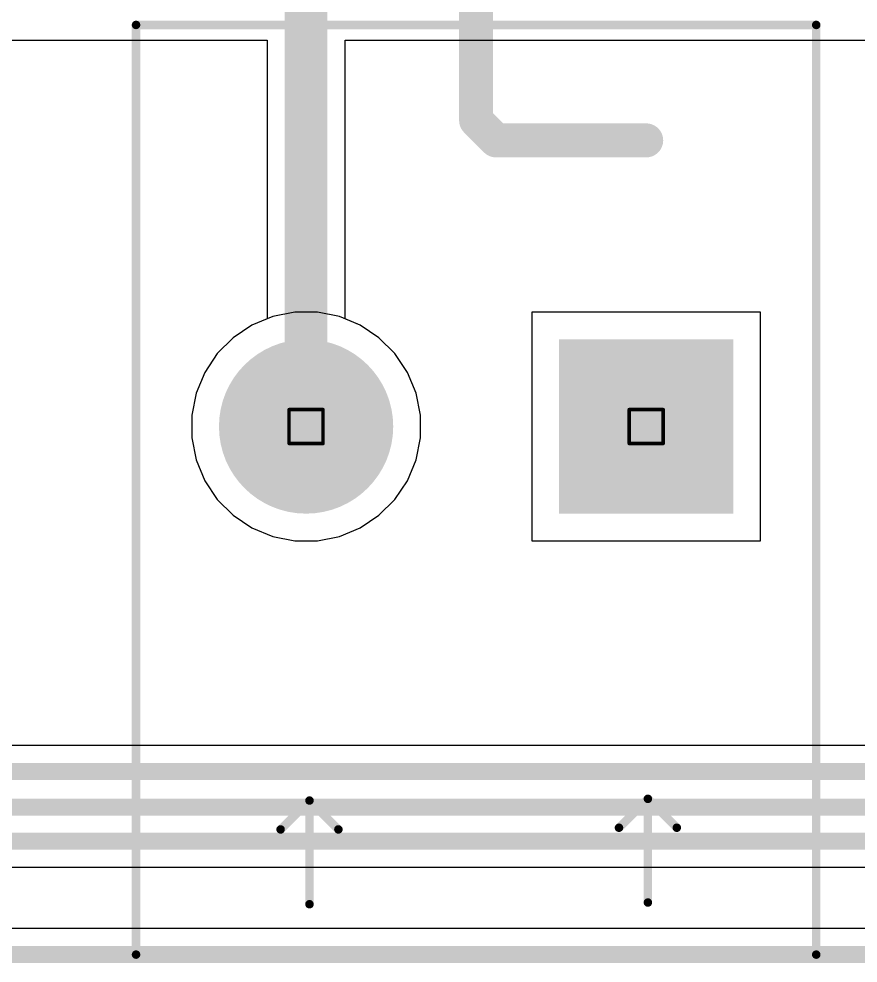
# Model space of a CAD drawing. Header units: inches. Extents: x -25 to 209, y 65 to 158.
# Drawn here: x 28.96 to 41.49, y 65.19 to 79.3 of the extents above; entities that cross this region are included whole.
import ezdxf

# ---------------------------------------------------------------- set-up
doc = ezdxf.new("R2010")
doc.units = ezdxf.units.IN
for name, color, linetype in [('Board Outline', 216, 'Continuous'), ('Bottom Layer', 5, 'Continuous'), ('Bottom Solder', 6, 'Continuous'), ('Drill Drawing', 1, 'Continuous'), ('Multi-Layer', 9, 'Continuous'), ('Pad Holes', 156, 'Continuous'), ('Top Layer', 1, 'Continuous'), ('Top Overlay', 2, 'Continuous'), ('Top Solder', 216, 'Continuous')]:
    doc.layers.add(name, color=color, linetype=linetype)

# ---------------------------------------------------------------- blocks, each defined once
blk = doc.blocks.new('TB008A_508_02BE_5')
at = {"layer": 'Bottom Layer'}
blk.add_hatch(color=5, dxfattribs=at).paths.add_polyline_path([(-3.740000139999999, 1.20000014), (-1.33999986, 1.20000014), (-1.33999986, -1.20000014), (-3.740000139999999, -1.20000014)])
h = blk.add_hatch(color=5, dxfattribs=at)
edge = h.paths.add_edge_path()
edge.add_arc((2.54000254, 0), 1.20000014, 0, 360)
at = {"layer": 'Bottom Solder'}
blk.add_hatch(color=6, dxfattribs=at).paths.add_polyline_path([(-3.84160014, 1.30160014), (-1.23839986, 1.30160014), (-1.23839986, -1.30160014), (-3.84160014, -1.30160014)])
h = blk.add_hatch(color=6, dxfattribs=at)
edge = h.paths.add_edge_path()
edge.add_arc((2.54000254, 0), 1.30160014, 0, 360)
at = {"layer": 'Multi-Layer'}
h = blk.add_hatch(color=9, dxfattribs=at)
edge = h.paths.add_edge_path()
edge.add_arc((2.54000254, 0), 1.20000014, 0, 360)
at = {"layer": 'Pad Holes'}
h = blk.add_hatch(color=7, dxfattribs=at)
edge = h.paths.add_edge_path()
edge.add_arc((-2.54, 0), 0.7999984, 0, 360)
h = blk.add_hatch(color=7, dxfattribs=at)
edge = h.paths.add_edge_path()
edge.add_arc((2.54000254, 0), 0.7999984, 0, 360)
at = {"layer": 'Top Layer'}
blk.add_hatch(color=1, dxfattribs=at).paths.add_polyline_path([(-3.740000139999999, 1.20000014), (-1.33999986, 1.20000014), (-1.33999986, -1.20000014), (-3.740000139999999, -1.20000014)])
h = blk.add_hatch(color=1, dxfattribs=at)
edge = h.paths.add_edge_path()
edge.add_arc((2.54000254, 0), 1.20000014, 0, 360)
at = {"layer": 'Top Solder'}
blk.add_hatch(color=216, dxfattribs=at).paths.add_polyline_path([(-3.84160014, 1.30160014), (-1.23839986, 1.30160014), (-1.23839986, -1.30160014), (-3.84160014, -1.30160014)])
h = blk.add_hatch(color=216, dxfattribs=at)
edge = h.paths.add_edge_path()
edge.add_arc((2.54000254, 0), 1.30160014, 0, 360)
at = {"layer": 'Top Overlay'}
for points in [[(5.08, 7.88999946, 0.127, 0.127, 0), (-5.08, 7.88999946, 0.127, 0.127, 0)], [(-5.08, 7.88999946, 0.127, 0.127, 0), (-5.08, -6.000000699999999, 0.127, 0.127, 0)], [(5.08, 7.88999946, 0.127, 0.127, 0), (5.08, -6.000000699999999, 0.127, 0.127, 0)], [(2.4892, 5.58799746, 0.127, 0.127, 0), (2.48919746, 7.1374, 0.127, 0.127, 0)], [(-2.5654, 7.112, 0.127, 0.127, 0), (-2.5654, 5.5626, 0.127, 0.127, 0)], [(2.4892, 5.58799746, 0.127, 0.127, 0), (2.0574, 6.019799999999999, 0.127, 0.127, 0)], [(2.921002539999999, 6.019799999999999, 0.127, 0.127, 0), (2.4892, 5.58799746, 0.127, 0.127, 0)], [(-2.5654, 5.5626, 0.127, 0.127, 0), (-2.9972, 5.9944, 0.127, 0.127, 0)], [(-2.1336, 5.9944, 0.127, 0.127, 0), (-2.5654, 5.5626, 0.127, 0.127, 0)], [(5.08, -6.000000699999999, 0.127, 0.127, 0), (-5.08, -6.000000699999999, 0.127, 0.127, 0)]]:
    blk.add_lwpolyline(points, format="xyseb", dxfattribs=at)
for points in [[(-5.11175, 7.88999946, 0.0635, 0.0635, 1), (-5.04825, 7.88999946, 0.0635, 0.0635, 1)], [(-5.11175, 7.88999946, 0.0635, 0.0635, 1), (-5.04825, 7.88999946, 0.0635, 0.0635, 1)], [(5.04825, 7.88999946, 0.0635, 0.0635, 1), (5.11175, 7.88999946, 0.0635, 0.0635, 1)], [(5.04825, 7.88999946, 0.0635, 0.0635, 1), (5.11175, 7.88999946, 0.0635, 0.0635, 1)], [(2.45744746, 7.1374, 0.0635, 0.0635, 1), (2.52094746, 7.1374, 0.0635, 0.0635, 1)], [(-2.59715, 7.112, 0.0635, 0.0635, 1), (-2.53365, 7.112, 0.0635, 0.0635, 1)], [(2.02565, 6.019799999999999, 0.0635, 0.0635, 1), (2.08915, 6.019799999999999, 0.0635, 0.0635, 1)], [(2.88925254, 6.019799999999999, 0.0635, 0.0635, 1), (2.95275254, 6.019799999999999, 0.0635, 0.0635, 1)], [(-3.02895, 5.9944, 0.0635, 0.0635, 1), (-2.96545, 5.9944, 0.0635, 0.0635, 1)], [(-2.16535, 5.9944, 0.0635, 0.0635, 1), (-2.10185, 5.9944, 0.0635, 0.0635, 1)], [(2.45745, 5.58799746, 0.0635, 0.0635, 1), (2.52095, 5.58799746, 0.0635, 0.0635, 1)], [(2.45745, 5.58799746, 0.0635, 0.0635, 1), (2.52095, 5.58799746, 0.0635, 0.0635, 1)], [(2.45745, 5.58799746, 0.0635, 0.0635, 1), (2.52095, 5.58799746, 0.0635, 0.0635, 1)], [(-2.59715, 5.5626, 0.0635, 0.0635, 1), (-2.53365, 5.5626, 0.0635, 0.0635, 1)], [(-2.59715, 5.5626, 0.0635, 0.0635, 1), (-2.53365, 5.5626, 0.0635, 0.0635, 1)], [(-2.59715, 5.5626, 0.0635, 0.0635, 1), (-2.53365, 5.5626, 0.0635, 0.0635, 1)], [(-5.11175, -6.000000699999999, 0.0635, 0.0635, 1), (-5.04825, -6.000000699999999, 0.0635, 0.0635, 1)], [(-5.11175, -6.000000699999999, 0.0635, 0.0635, 1), (-5.04825, -6.000000699999999, 0.0635, 0.0635, 1)], [(5.04825, -6.000000699999999, 0.0635, 0.0635, 1), (5.11175, -6.000000699999999, 0.0635, 0.0635, 1)], [(5.04825, -6.000000699999999, 0.0635, 0.0635, 1), (5.11175, -6.000000699999999, 0.0635, 0.0635, 1)]]:
    blk.add_lwpolyline(points, format="xyseb", close=True, dxfattribs=at)

msp = doc.modelspace()

# ---------------------------------------------------------------- linework, layer by layer
at = {"layer": 'Board Outline'}
msp.add_lwpolyline([(-20.80000158, 65.31998366, 0.254, 0.254, 0), (73.20000092, 65.31998366, 0.254, 0.254, 0)], format="xyseb", dxfattribs=at)
at = {"layer": 'Bottom Layer'}
for p, q in [((33.07968492, 74.91800104), (32.74970336, 74.8523649)), ((33.41613332, 74.91800104), (33.07968492, 74.91800104)), ((33.74611488, 74.8523649), (33.41613332, 74.91800104)), ((40.03591179999999, 74.91800104), (36.61991152, 74.91800104)), ((36.61991152, 74.91800104), (36.61991152, 71.50200075999999)), ((40.03591179999999, 71.50200075999999), (40.03591179999999, 74.91800104)), ((32.74970336, 74.8523649), (32.43886832, 74.7236123)), ((34.05694992, 74.7236123), (33.74611488, 74.8523649)), ((32.43886832, 74.7236123), (32.15912288, 74.53669115999999)), ((34.33669536, 74.53669115999999), (34.05694992, 74.7236123)), ((32.15912288, 74.53669115999999), (31.92121886, 74.29878714)), ((34.57459938, 74.29878714), (34.33669536, 74.53669115999999)), ((31.92121886, 74.29878714), (31.73429772, 74.0190417)), ((34.76152052, 74.0190417), (34.57459938, 74.29878714)), ((31.73429772, 74.0190417), (31.60554512, 73.70820665999999)), ((34.89027312, 73.70820665999999), (34.76152052, 74.0190417)), ((31.60554512, 73.70820665999999), (31.53990898, 73.3782251)), ((34.95590926, 73.3782251), (34.89027312, 73.70820665999999)), ((31.53990898, 73.3782251), (31.53990898, 73.0417767)), ((34.95590926, 73.0417767), (34.95590926, 73.3782251)), ((31.53990898, 73.0417767), (31.60554512, 72.71179514)), ((34.89027312, 72.71179514), (34.95590926, 73.0417767)), ((31.60554512, 72.71179514), (31.73429772, 72.40096009999999)), ((34.76152052, 72.40096009999999), (34.89027312, 72.71179514)), ((31.73429772, 72.40096009999999), (31.92121886, 72.12121465999999)), ((34.57459938, 72.12121465999999), (34.76152052, 72.40096009999999)), ((31.92121886, 72.12121465999999), (32.15912288, 71.88331063999999)), ((34.33669536, 71.88331063999999), (34.57459938, 72.12121465999999)), ((32.15912288, 71.88331063999999), (32.43886832, 71.6963895)), ((34.05694992, 71.6963895), (34.33669536, 71.88331063999999)), ((32.43886832, 71.6963895), (32.74970336, 71.5676369)), ((33.74611488, 71.5676369), (34.05694992, 71.6963895)), ((32.74970336, 71.5676369), (33.07968492, 71.50200075999999)), ((33.41613332, 71.50200075999999), (33.74611488, 71.5676369)), ((33.07968492, 71.50200075999999), (33.41613332, 71.50200075999999)), ((36.61991152, 71.50200075999999), (40.03591179999999, 71.50200075999999)), ((73.37116644, 65.70843855999999), (5.03915172, 65.70843855999999))]:
    msp.add_line(p, q, dxfattribs=at)
at = {"layer": 'Drill Drawing'}
for points in [[(32.99390912, 73.4640009, 0.0508, 0.0508, 0), (33.50190912, 73.4640009, 0.0508, 0.0508, 0)], [(32.99390912, 72.95600089999999, 0.0508, 0.0508, 0), (32.99390912, 73.4640009, 0.0508, 0.0508, 0)], [(33.50190912, 72.95600089999999, 0.0508, 0.0508, 0), (33.50190912, 73.4640009, 0.0508, 0.0508, 0)], [(38.07391166, 73.4640009, 0.0508, 0.0508, 0), (38.58191166, 73.4640009, 0.0508, 0.0508, 0)], [(38.07391166, 72.95600089999999, 0.0508, 0.0508, 0), (38.07391166, 73.4640009, 0.0508, 0.0508, 0)], [(38.58191166, 72.95600089999999, 0.0508, 0.0508, 0), (38.58191166, 73.4640009, 0.0508, 0.0508, 0)], [(32.99390912, 72.95600089999999, 0.0508, 0.0508, 0), (33.50190912, 72.95600089999999, 0.0508, 0.0508, 0)], [(38.07391166, 72.95600089999999, 0.0508, 0.0508, 0), (38.58191166, 72.95600089999999, 0.0508, 0.0508, 0)]]:
    msp.add_lwpolyline(points, format="xyseb", dxfattribs=at)
for points in [[(32.98120912, 73.4640009, 0.0254, 0.0254, 1), (33.00660912, 73.4640009, 0.0254, 0.0254, 1)], [(32.98120912, 73.4640009, 0.0254, 0.0254, 1), (33.00660912, 73.4640009, 0.0254, 0.0254, 1)], [(33.48920912, 73.4640009, 0.0254, 0.0254, 1), (33.51460912, 73.4640009, 0.0254, 0.0254, 1)], [(33.48920912, 73.4640009, 0.0254, 0.0254, 1), (33.51460912, 73.4640009, 0.0254, 0.0254, 1)], [(38.06121166, 73.4640009, 0.0254, 0.0254, 1), (38.08661166, 73.4640009, 0.0254, 0.0254, 1)], [(38.06121166, 73.4640009, 0.0254, 0.0254, 1), (38.08661166, 73.4640009, 0.0254, 0.0254, 1)], [(38.56921165999999, 73.4640009, 0.0254, 0.0254, 1), (38.59461166, 73.4640009, 0.0254, 0.0254, 1)], [(38.56921165999999, 73.4640009, 0.0254, 0.0254, 1), (38.59461166, 73.4640009, 0.0254, 0.0254, 1)], [(32.98120912, 72.95600089999999, 0.0254, 0.0254, 1), (33.00660912, 72.95600089999999, 0.0254, 0.0254, 1)], [(32.98120912, 72.95600089999999, 0.0254, 0.0254, 1), (33.00660912, 72.95600089999999, 0.0254, 0.0254, 1)], [(33.48920912, 72.95600089999999, 0.0254, 0.0254, 1), (33.51460912, 72.95600089999999, 0.0254, 0.0254, 1)], [(33.48920912, 72.95600089999999, 0.0254, 0.0254, 1), (33.51460912, 72.95600089999999, 0.0254, 0.0254, 1)], [(38.06121166, 72.95600089999999, 0.0254, 0.0254, 1), (38.08661166, 72.95600089999999, 0.0254, 0.0254, 1)], [(38.06121166, 72.95600089999999, 0.0254, 0.0254, 1), (38.08661166, 72.95600089999999, 0.0254, 0.0254, 1)], [(38.56921165999999, 72.95600089999999, 0.0254, 0.0254, 1), (38.59461166, 72.95600089999999, 0.0254, 0.0254, 1)], [(38.56921165999999, 72.95600089999999, 0.0254, 0.0254, 1), (38.59461166, 72.95600089999999, 0.0254, 0.0254, 1)]]:
    msp.add_lwpolyline(points, format="xyseb", close=True, dxfattribs=at)
at = {"layer": 'Top Layer'}
for p, q in [((18.53532742, 78.98495505999999), (32.66510865999999, 78.98495505999999)), ((32.66510865999999, 78.98495505999999), (32.66510865999999, 74.8173256)), ((33.8305013, 74.81741195999999), (33.8305013, 78.98495505999999)), ((33.8305013, 78.98495505999999), (45.36500452, 78.98495505999999)), ((32.66510865999999, 74.8173256), (32.43886832, 74.7236123)), ((34.05694992, 74.7236123), (33.8305013, 74.81741195999999)), ((32.43886832, 74.7236123), (32.15912288, 74.53669115999999)), ((34.33669536, 74.53669115999999), (34.05694992, 74.7236123)), ((32.15912288, 74.53669115999999), (31.92121886, 74.29878714)), ((34.57459938, 74.29878714), (34.33669536, 74.53669115999999)), ((31.92121886, 74.29878714), (31.73429772, 74.0190417)), ((34.76152052, 74.0190417), (34.57459938, 74.29878714)), ((31.73429772, 74.0190417), (31.60554512, 73.70820665999999)), ((34.89027312, 73.70820665999999), (34.76152052, 74.0190417)), ((31.60554512, 73.70820665999999), (31.53990898, 73.3782251)), ((34.95590926, 73.3782251), (34.89027312, 73.70820665999999)), ((31.53990898, 73.3782251), (31.53990898, 73.0417767)), ((34.95590926, 73.0417767), (34.95590926, 73.3782251)), ((31.53990898, 73.0417767), (31.60554512, 72.71179514)), ((34.89027312, 72.71179514), (34.95590926, 73.0417767)), ((31.60554512, 72.71179514), (31.73429772, 72.40096009999999)), ((34.76152052, 72.40096009999999), (34.89027312, 72.71179514)), ((31.73429772, 72.40096009999999), (31.92121886, 72.12121465999999)), ((34.57459938, 72.12121465999999), (34.76152052, 72.40096009999999)), ((31.92121886, 72.12121465999999), (32.15912288, 71.88331063999999)), ((34.33669536, 71.88331063999999), (34.57459938, 72.12121465999999)), ((32.15912288, 71.88331063999999), (32.43886832, 71.6963895)), ((34.05694992, 71.6963895), (34.33669536, 71.88331063999999)), ((32.43886832, 71.6963895), (32.74970336, 71.5676369)), ((33.74611488, 71.5676369), (34.05694992, 71.6963895)), ((32.74970336, 71.5676369), (33.07968492, 71.50200075999999)), ((33.41613332, 71.50200075999999), (33.74611488, 71.5676369)), ((33.07968492, 71.50200075999999), (33.41613332, 71.50200075999999)), ((64.92599156, 68.44553493999999), (1.26790958, 68.44553493999999)), ((-14.71021696, 66.62720481999999), (65.14317172, 66.62720481999999)), ((73.37116644, 65.70843855999999), (-20.9711671, 65.70843855999999))]:
    msp.add_line(p, q, dxfattribs=at)
for points in [[(35.78791166, 77.7825343, 0.508, 0.508, 0), (35.7879269, 82.76772626, 0.508, 0.508, 0)], [(33.24780498, 73.21000344, 0.635, 0.635, 0), (33.24780498, 82.1804935, 0.635, 0.635, 0)], [(35.78791166, 77.7825343, 0.508, 0.508, 0), (35.93669216, 77.63374617999999, 0.508, 0.508, 0)], [(35.93670232, 77.63373602, 0.508, 0.508, 0), (36.08549044, 77.48495298, 0.508, 0.508, 0)], [(36.08549044, 77.48495298, 0.508, 0.508, 0), (36.29591165999999, 77.48495551999999, 0.508, 0.508, 0)], [(36.29591165999999, 77.48495551999999, 0.508, 0.508, 0), (38.32791166, 77.48495551999999, 0.508, 0.508, 0)], [(-14.2601696, 68.05706987999999, 0.254, 0.254, 0), (64.92599156, 68.05706987999999, 0.254, 0.254, 0)], [(-14.53241696, 67.52366988, 0.254, 0.254, 0), (65.02767284, 67.52366988, 0.254, 0.254, 0)], [(-14.71021696, 67.01566987999999, 0.254, 0.254, 0), (65.14317172, 67.01566987999999, 0.254, 0.254, 0)]]:
    msp.add_lwpolyline(points, format="xyseb", dxfattribs=at)
for points in [[(35.66091166, 77.7825343, 0.254, 0.254, 1), (35.91491166, 77.7825343, 0.254, 0.254, 1)], [(35.66091166, 77.7825343, 0.254, 0.254, 1), (35.91491166, 77.7825343, 0.254, 0.254, 1)], [(35.80969216, 77.63374617999999, 0.254, 0.254, 1), (36.06369216, 77.63374617999999, 0.254, 0.254, 1)], [(35.80970232, 77.63373602, 0.254, 0.254, 1), (36.06370232, 77.63373602, 0.254, 0.254, 1)], [(35.95849044, 77.48495298, 0.254, 0.254, 1), (36.21249044, 77.48495298, 0.254, 0.254, 1)], [(35.95849044, 77.48495298, 0.254, 0.254, 1), (36.21249044, 77.48495298, 0.254, 0.254, 1)], [(36.16891166, 77.48495551999999, 0.254, 0.254, 1), (36.42291166, 77.48495551999999, 0.254, 0.254, 1)], [(36.16891166, 77.48495551999999, 0.254, 0.254, 1), (36.42291166, 77.48495551999999, 0.254, 0.254, 1)], [(38.20091166, 77.48495551999999, 0.254, 0.254, 1), (38.45491165999999, 77.48495551999999, 0.254, 0.254, 1)], [(33.08905498, 73.21000344, 0.3175, 0.3175, 1), (33.40655498, 73.21000344, 0.3175, 0.3175, 1)]]:
    msp.add_lwpolyline(points, format="xyseb", close=True, dxfattribs=at)

# ---------------------------------------------------------------- block references
at = {"rotation": 180}
msp.add_blockref('TB008A_508_02BE_5', (35.78791166, 73.2100009), dxfattribs=at)

doc.saveas('drawing.dxf')
